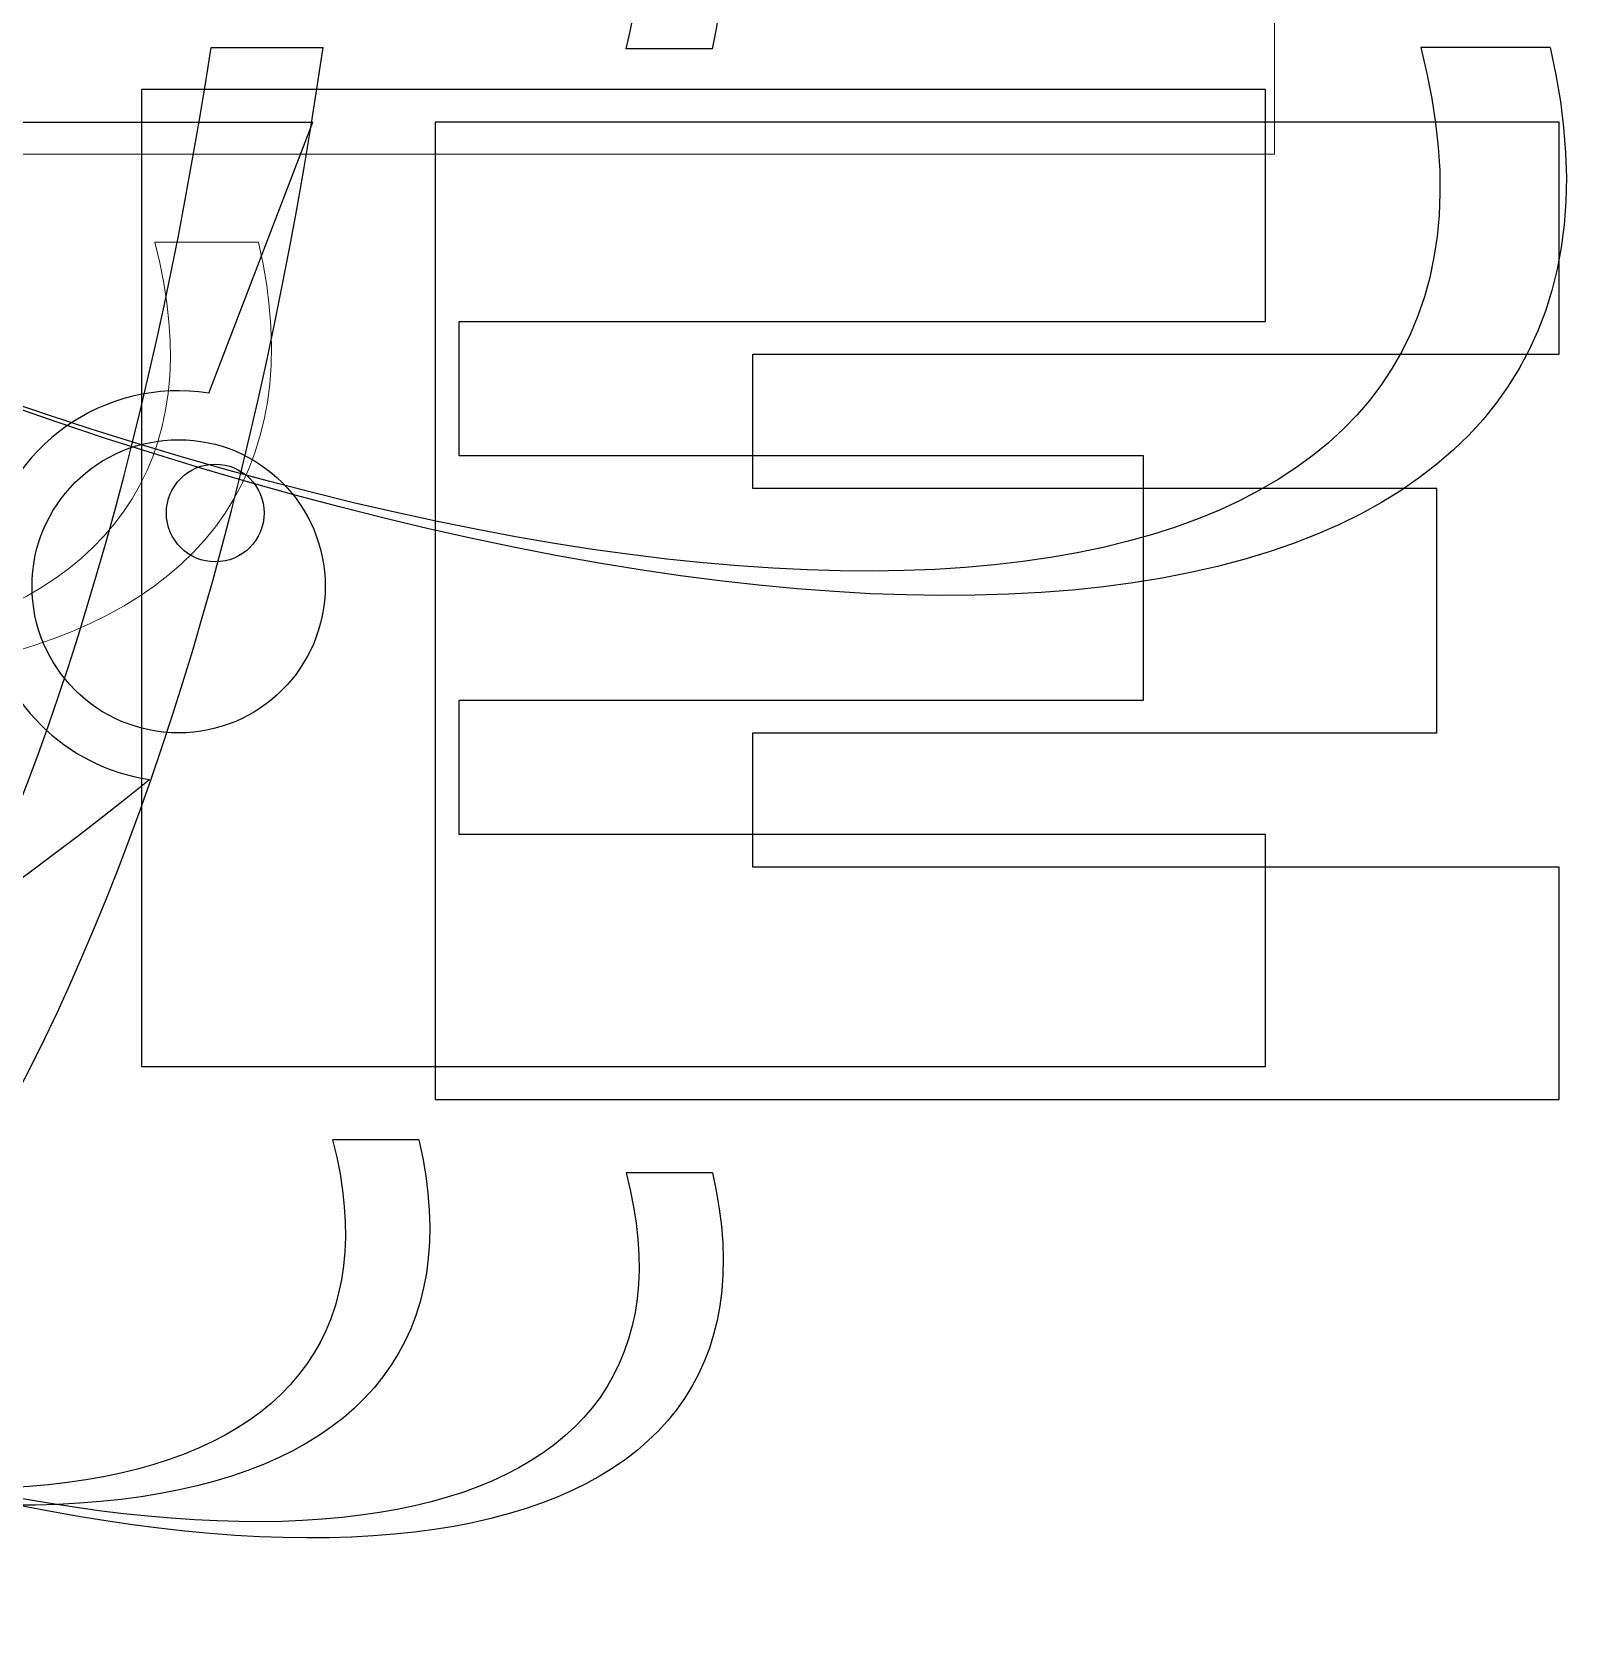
# Model space of a CAD drawing. Header units: millimetres. Extents: x -512 to 1189, y -10 to 841.
# Drawn here: x 12.202 to 15.387, y 1.361 to 4.618 of the extents above; entities that cross this region are included whole.
import ezdxf
from ezdxf.enums import TextEntityAlignment as Align

# ---------------------------------------------------------------- set-up
doc = ezdxf.new("R2010")
doc.units = ezdxf.units.MM
for name, color, linetype, lineweight in [('5', 7, 'Continuous', 25), ('gen - FRAME', 7, 'Continuous', 9), ('gen - FRAME TEXT', 7, 'Continuous', 25), ('gen - FRAME TEXT (THICK)', 7, 'Continuous', 25), ('gen - FRAME TEXT (THIN)', 7, 'Continuous', 9), ('PTEXT', 1, 'Continuous', 25)]:
    doc.layers.add(name, color=color, linetype=linetype, lineweight=lineweight)
doc.layers.add('PS', color=3, linetype='Continuous')
doc.styles.add('AWE FONT', font='awe-font.shx', dxfattribs={"width": 0.8})
doc.styles.add('ROMANS', font='ROMANS.shx', dxfattribs={"height": 3.5})

# ---------------------------------------------------------------- blocks, each defined once
blk = doc.blocks.new('Border A3')
at = {"layer": 'PS', "linetype": 'Continuous'}
for p, q in [((12.5687, 4.5853), (12.7982, 4.5853)), ((15.3088, 4.5853), (15.0441, 4.5853))]:
    blk.add_line(p, q, dxfattribs=at)
for centre, major_axis, ratio, start_param, end_param in [((10.9904, 6.5767), (3.6685, 2.4744), 0.338983, 2.603858, 5.0755), ((11.1579, 6.3104), (4.1244, 2.3812), 0.377953, 2.556825, 5.108861), ((11.1204, 6.3103), (0, 4.7625), 0.377953, 1.97545, 4.341757), ((11.0079, 6.3103), (0, 4.5375), 0.371901, 1.996787, 4.322414)]:
    blk.add_ellipse(centre, major_axis=major_axis, ratio=ratio, start_param=start_param, end_param=end_param, dxfattribs=at)
at = {"layer": 'PS', "linetype": 'Continuous', "extrusion": (0, 0, -1)}
for centre, major_axis, ratio, start_param, end_param in [((11.1204, 6.3103), (4.1244, -2.3812), 0.377953, 5.94315, 7.466398), ((11.0641, 6.2129), (3.9296, -2.2687), 0.371901, 5.932018, 7.446069)]:
    blk.add_ellipse(centre, major_axis=major_axis, ratio=ratio, start_param=start_param, end_param=end_param, dxfattribs=at)
at = {"layer": 'PTEXT', "color": 3, "style": 'ROMANS', "width": 0.8, "flags": 8}
for tag, p in [('U/L_CLASS', (50, 278)), ('TITLE_1', (352.5, 50)), ('TITLE_2', (352.5, 47)), ('TITLE_3', (352.5, 43)), ('L/R_CLASS', (349, 27))]:
    blk.add_attdef(tag, text='', height=3.5, dxfattribs=at).set_placement(p, align=Align.CENTER)
at = {"layer": 'PTEXT', "color": 7, "style": 'ROMANS', "width": 0.8, "flags": 8}
for tag, p in [('U/L_SHTNO', (89, 267.5)), ('U/L_NOSHT', (89, 261.5)), ('BLDG', (14.4418, 76.7162)), ('EST', (18.7838, 72.0055)), ('CERTIFIED', (14.9461, 59.6767)), ('ISSUE8', (82.5, 56)), ('ISSUE7', (82.5, 51)), ('SCALE', (185.8626, 47.1595)), ('ISSUE6', (82.5, 46)), ('CHECKED', (14.9461, 44.5529)), ('ISSUE5', (82.5, 41)), ('DIMS_IN', (183.3906, 39.4846)), ('ISSUE4', (82.5, 36)), ('ISSUE3', (82.5, 31)), ('DRAWN', (14.9461, 29.8323)), ('ISSUE2', (82.5, 26)), ('L/R_SHTNO', (407.5, 21)), ('ISSUE1', (82.5, 21)), ('L/R_NOSHT', (407.5, 13))]:
    blk.add_attdef(tag, text='', height=2.5, dxfattribs=at).set_placement(p, align=Align.CENTER)
at = {"layer": 'PTEXT', "color": 3, "style": 'ROMANS', "width": 0.8, "flags": 8}
for tag, p in [('U/L_HR', (50, 264)), ('L/R_HR', (343, 16.5))]:
    blk.add_attdef(tag, p, '', height=3.5, dxfattribs=at)
at = {"layer": 'PTEXT', "color": 7, "style": 'ROMANS', "width": 0.8, "flags": 8}
blk.add_attdef('COPY_DATE', (8.5, 151.5), '', height=2.5, rotation=90, dxfattribs=at)
at = {"layer": 'PTEXT', "color": 7, "style": 'ROMANS', "flags": 8}
for tag, p, width in [('DO_NO', (12.9806, 80.9949), 0.8), ('CHANGE_NO8', (29, 56), 0.8), ('DATE8', (58, 56), 0.65), ('CHANGE_NO7', (29, 51), 0.8), ('DATE7', (58, 51), 0.65), ('CHANGE_NO6', (29, 46), 0.8), ('DATE6', (58, 46), 0.65), ('CHANGE_NO5', (29, 41), 0.8), ('DATE5', (58, 41), 0.65), ('CHANGE_NO4', (29, 36), 0.8), ('DATE4', (58, 36), 0.65), ('CHANGE_NO3', (29, 31), 0.8), ('DATE3', (58, 31), 0.65), ('CHANGE_NO2', (29, 26), 0.8), ('DATE2', (58, 26), 0.65), ('CHANGE_NO1', (29, 21), 0.8), ('DATE1', (58, 21), 0.65)]:
    blk.add_attdef(tag, p, '', height=2.5, dxfattribs=dict(at, width=width))
at = {"layer": 'PTEXT', "color": 7, "style": 'ROMANS', "width": 0.8, "flags": 8}
for tag, p in [('PATH_NAME', (291, 56)), ('DRAW_NAME', (291, 50))]:
    blk.add_attdef(tag, text='', height=2.5, dxfattribs=at).set_placement(p, align=Align.RIGHT)
blk = doc.blocks.new('Border A1')
at = {"layer": 'PS', "linetype": 'Continuous'}
for p, q in [((13.5947, 4.5829), (13.4182, 4.5829)), ((12.1774, 4.4329), (12.7774, 4.4329)), ((12.564, 3.8781), (12.7774, 4.4329)), ((15.3274, 4.4329), (13.0274, 4.4329)), ((13.0274, 4.4329), (13.0274, 2.4329)), ((15.3274, 3.9579), (15.3274, 4.4329)), ((13.6774, 3.6829), (13.6774, 3.9579)), ((13.6774, 3.9579), (15.3274, 3.9579)), ((15.0774, 3.6829), (13.6774, 3.6829)), ((15.0774, 3.1829), (15.0774, 3.6829)), ((13.6774, 2.9079), (13.6774, 3.1829)), ((13.6774, 3.1829), (15.0774, 3.1829)), ((15.3274, 2.9079), (13.6774, 2.9079)), ((15.3274, 2.4329), (15.3274, 2.9079)), ((13.0274, 2.4329), (15.3274, 2.4329)), ((13.5947, 2.2829), (13.4182, 2.2829))]:
    blk.add_line(p, q, dxfattribs=at)
for centre, radius in [((12.5024, 3.4829), 0.3), ((12.5774, 3.6329), 0.1)]:
    blk.add_circle(centre, radius, dxfattribs=at)
for start, end in [(81.1376, 169.2624), (188.8351, 261.4126)]:
    blk.add_arc((12.5024, 3.4829), 0.4, start, end, dxfattribs=at)
for centre, major_axis, ratio, start_param, end_param in [((10.8024, 3.4329), (2.7496, 1.5875), 0.377953, 5.94315, 7.466398), ((10.7649, 3.4978), (2.6197, 1.5125), 0.371901, 5.932018, 7.446069), ((10.8274, 3.433), (2.7496, 1.5875), 0.377953, 2.556825, 5.108861)]:
    blk.add_ellipse(centre, major_axis=major_axis, ratio=ratio, start_param=start_param, end_param=end_param, dxfattribs=at)
at = {"layer": 'PS', "linetype": 'Continuous', "extrusion": (0, 0, -1)}
for centre, major_axis, ratio, start_param, end_param in [((10.8024, 3.4329), (2.7496, -1.5875), 0.377953, 5.94315, 7.466398), ((10.7649, 3.3679), (2.6197, -1.5125), 0.371901, 5.932018, 7.446069)]:
    blk.add_ellipse(centre, major_axis=major_axis, ratio=ratio, start_param=start_param, end_param=end_param, dxfattribs=at)
at = {"layer": 'PTEXT', "color": 141, "style": 'ROMANS', "width": 0.8, "flags": 8}
for tag, p in [('U/L_CLASS', (75.5, 569)), ('TITLE_1', (758.5, 50)), ('TITLE_2', (758.5, 47)), ('TITLE_3', (758.5, 42)), ('L/R_CLASS', (758.5, 23))]:
    blk.add_attdef(tag, text='', height=5, dxfattribs=at).set_placement(p, align=Align.CENTER)
at = {"layer": 'PTEXT', "color": 3, "style": 'ROMANS', "width": 0.8, "flags": 8}
for tag, p in [('U/L_SHTNO', (139, 562.5)), ('U/L_NOSHT', (139, 555)), ('BLDG', (17.1676, 89.3859)), ('EST', (23.2429, 83.6375)), ('ISSUE9', (119, 74)), ('ISSUE8', (119, 67)), ('CERTIFIED', (18.2112, 65.2438)), ('ISSUE7', (119, 60)), ('ISSUE6', (119, 53)), ('ISSUE5', (119, 46)), ('SCALE', (549.5059, 41.0079)), ('ISSUE4', (119, 39)), ('DIMS_IN', (569.4529, 39)), ('CHECKED', (18.2112, 37.2257)), ('ISSUE3', (119, 32)), ('ISSUE2', (119, 25)), ('ISSUE1', (119, 18)), ('DRAWN', (18.2112, 16.064)), ('L/R_SHTNO', (824, 14.75)), ('L/R_NOSHT', (824, 8.75))]:
    blk.add_attdef(tag, text='', height=3.5, dxfattribs=at).set_placement(p, align=Align.CENTER)
at = {"layer": 'PTEXT', "color": 141, "style": 'ROMANS', "width": 0.8, "flags": 8}
for tag, p in [('U/L_HR', (75, 557)), ('L/R_HR', (753, 10))]:
    blk.add_attdef(tag, p, '', height=7, dxfattribs=at)
at = {"layer": 'PTEXT', "color": 3, "style": 'ROMANS', "width": 0.8, "flags": 8}
blk.add_attdef('COPY_DATE', (11.5, 166.5), '', height=2.5, rotation=90, dxfattribs=at)
at = {"layer": 'PTEXT', "color": 3, "style": 'ROMANS', "flags": 8}
for tag, p, width in [('DO_NO', (16.6902, 94.9939), 0.8), ('CHANGE_NO9', (42, 74), 0.8), ('DATE9', (87.5, 74), 0.65), ('CHANGE_NO8', (42, 67), 0.8), ('DATE8', (87.5, 67), 0.65), ('CHANGE_NO7', (42, 60), 0.8), ('DATE7', (87.5, 60), 0.65), ('CHANGE_NO6', (42, 53), 0.8), ('DATE6', (87.5, 53), 0.65), ('CHANGE_NO5', (42, 46), 0.8), ('DATE5', (87.5, 46), 0.65), ('CHANGE_NO4', (42, 39), 0.8), ('DATE4', (87.5, 39), 0.65), ('CHANGE_NO3', (42, 32), 0.8), ('DATE3', (87.5, 32), 0.65), ('CHANGE_NO2', (42, 25), 0.8), ('DATE2', (87.5, 25), 0.65), ('CHANGE_NO1', (42, 18), 0.8), ('DATE1', (87.5, 18), 0.65)]:
    blk.add_attdef(tag, p, '', height=3.5, dxfattribs=dict(at, width=width))
at = {"layer": 'PTEXT', "color": 3, "style": 'ROMANS', "width": 0.8, "flags": 8}
for tag, p in [('PATH_NAME', (683, 57)), ('DRAW_NAME', (683, 50))]:
    blk.add_attdef(tag, text='', height=3.5, dxfattribs=at).set_placement(p, align=Align.RIGHT)
blk = doc.blocks.new('Border A2')
at = {"layer": 'PS', "linetype": 'Continuous'}
for p, q in [((14.7267, 4.4999), (12.4267, 4.4999)), ((12.4267, 4.4999), (12.4267, 2.4999)), ((14.7267, 4.0249), (14.7267, 4.4999)), ((13.0767, 3.7499), (13.0767, 4.0249)), ((13.0767, 4.0249), (14.7267, 4.0249)), ((14.4767, 3.7499), (13.0767, 3.7499)), ((14.4767, 3.2499), (14.4767, 3.7499)), ((13.0767, 2.9749), (13.0767, 3.2499)), ((13.0767, 3.2499), (14.4767, 3.2499)), ((14.7267, 2.9749), (13.0767, 2.9749)), ((14.7267, 2.4999), (14.7267, 2.9749)), ((12.4267, 2.4999), (14.7267, 2.4999)), ((12.994, 2.3499), (12.8176, 2.3499))]:
    blk.add_line(p, q, dxfattribs=at)
at = {"layer": 'PS', "linetype": 'Continuous', "extrusion": (0, 0, -1)}
for centre, major_axis, ratio, start_param, end_param in [((10.2017, 3.4999), (2.7496, -1.5875), 0.377953, 5.94315, 7.466398), ((10.1642, 3.4349), (2.6197, -1.5125), 0.371901, 5.932018, 7.446069)]:
    blk.add_ellipse(centre, major_axis=major_axis, ratio=ratio, start_param=start_param, end_param=end_param, dxfattribs=at)
at = {"layer": 'PTEXT', "color": 141, "style": 'ROMANS', "width": 0.8, "flags": 8}
for tag, p in [('U/L_CLASS', (77, 392)), ('TITLE_1', (513, 51)), ('TITLE_2', (513, 48)), ('TITLE_3', (513, 43)), ('L/R_CLASS', (513, 23.5))]:
    blk.add_attdef(tag, text='', height=5, dxfattribs=at).set_placement(p, align=Align.CENTER)
at = {"layer": 'PTEXT', "color": 3, "style": 'ROMANS', "width": 0.8, "flags": 8}
for tag, p in [('U/L_SHTNO', (140, 384)), ('U/L_NOSHT', (140, 377)), ('BLDG', (17.1734, 81.7138)), ('EST', (23.6214, 75.7049)), ('CERTIFIED', (17.7723, 57.4654)), ('ISSUE7', (124.5, 56.5)), ('ISSUE6', (124.5, 49.5)), ('ISSUE5', (124.5, 42.5)), ('SCALE', (304.4219, 40.8629)), ('DIMS_IN', (324.7359, 38.6308)), ('CHECKED', (17.7723, 36.6596)), ('ISSUE4', (124.5, 35.5)), ('ISSUE3', (124.5, 28.5)), ('ISSUE2', (124.5, 21.5)), ('L/R_SHTNO', (579, 15.5)), ('DRAWN', (17.7723, 14.8061)), ('ISSUE1', (124.5, 14.5)), ('L/R_NOSHT', (579, 9))]:
    blk.add_attdef(tag, text='', height=3.5, dxfattribs=at).set_placement(p, align=Align.CENTER)
at = {"layer": 'PTEXT', "color": 141, "style": 'ROMANS', "width": 0.8, "flags": 8}
for tag, p in [('U/L_HR', (79, 379)), ('L/R_HR', (511, 10.5))]:
    blk.add_attdef(tag, p, '', height=7, dxfattribs=at)
at = {"layer": 'PTEXT', "color": 3, "style": 'ROMANS', "width": 0.8, "flags": 8}
blk.add_attdef('COPY_DATE', (11.5, 162), '', height=2.5, rotation=90, dxfattribs=at)
at = {"layer": 'PTEXT', "color": 3, "style": 'ROMANS', "flags": 8}
for tag, p, width in [('DO_NO', (16.8718, 86.8395), 0.8), ('CHANGE_NO7', (39, 56.5), 0.8), ('DATE7', (90, 56.5), 0.65), ('CHANGE_NO6', (39, 49.5), 0.8), ('DATE6', (90, 49.5), 0.65), ('CHANGE_NO5', (39, 42.5), 0.8), ('DATE5', (90, 42.5), 0.65), ('CHANGE_NO4', (39, 35.5), 0.8), ('DATE4', (90, 35.5), 0.65), ('CHANGE_NO3', (39, 28.5), 0.8), ('DATE3', (90, 28.5), 0.65), ('CHANGE_NO2', (39, 21.5), 0.8), ('DATE2', (90, 21.5), 0.65), ('CHANGE_NO1', (39, 14.5), 0.8), ('DATE1', (90, 14.5), 0.65)]:
    blk.add_attdef(tag, p, '', height=3.5, dxfattribs=dict(at, width=width))
at = {"layer": 'PTEXT', "color": 3, "style": 'ROMANS', "width": 0.8, "flags": 8}
for tag, p in [('PATH_NAME', (439, 56.75)), ('DRAW_NAME', (439, 50.5))]:
    blk.add_attdef(tag, text='', height=3.5, dxfattribs=at).set_placement(p, align=Align.RIGHT)
blk = doc.blocks.new('HR-A1_801-6.1(block)')
at = {"layer": 'gen - FRAME', "linetype": 'Continuous'}
for p, q in [((13.5947, 4.5829), (13.4182, 4.5829)), ((12.1774, 4.4329), (12.7774, 4.4329)), ((12.564, 3.8781), (12.7774, 4.4329)), ((15.3274, 4.4329), (13.0274, 4.4329)), ((13.0274, 4.4329), (13.0274, 2.4329)), ((15.3274, 3.9579), (15.3274, 4.4329)), ((13.6774, 3.6829), (13.6774, 3.9579)), ((13.6774, 3.9579), (15.3274, 3.9579)), ((15.0774, 3.6829), (13.6774, 3.6829)), ((15.0774, 3.1829), (15.0774, 3.6829)), ((13.6774, 2.9079), (13.6774, 3.1829)), ((13.6774, 3.1829), (15.0774, 3.1829)), ((15.3274, 2.9079), (13.6774, 2.9079)), ((15.3274, 2.4329), (15.3274, 2.9079)), ((13.0274, 2.4329), (15.3274, 2.4329)), ((13.5947, 2.2829), (13.4182, 2.2829))]:
    blk.add_line(p, q, dxfattribs=at)
for centre, radius in [((12.5024, 3.4829), 0.3), ((12.5774, 3.6329), 0.1)]:
    blk.add_circle(centre, radius, dxfattribs=at)
for start, end in [(81.1376, 169.2624), (188.8351, 261.4126)]:
    blk.add_arc((12.5024, 3.4829), 0.4, start, end, dxfattribs=at)
for centre, major_axis, ratio, start_param, end_param in [((10.8024, 3.4329), (2.7496, 1.5875), 0.377953, 5.94315, 7.466398), ((10.7649, 3.4978), (2.6197, 1.5125), 0.371901, 5.932018, 7.446069), ((10.8274, 3.433), (2.7496, 1.5875), 0.377953, 2.556825, 5.108861)]:
    blk.add_ellipse(centre, major_axis=major_axis, ratio=ratio, start_param=start_param, end_param=end_param, dxfattribs=at)
at = {"layer": 'gen - FRAME', "linetype": 'Continuous', "extrusion": (0, 0, -1)}
for centre, major_axis, ratio, start_param, end_param in [((10.8024, 3.4329), (2.7496, -1.5875), 0.377953, 5.94315, 7.466398), ((10.7649, 3.3679), (2.6197, -1.5125), 0.371901, 5.932018, 7.446069)]:
    blk.add_ellipse(centre, major_axis=major_axis, ratio=ratio, start_param=start_param, end_param=end_param, dxfattribs=at)
at = {"layer": 'gen - FRAME TEXT (THICK)', "style": 'ROMANS', "width": 0.8, "flags": 8}
for tag, height, p in [('PROTECTIVE MARKING 1', 7, (99.435, 571.8422)), ('DRAWING NUMBER 1', 7, (77.9108, 556.5938)), ('TITLE 1', 5, (757.9294, 49.9482)), ('TITLE 2', 5, (758.5, 47)), ('TITLE 3', 5, (758.5, 42)), ('PROTECTIVE MARKING 2', 7, (781.1386, 24.4137)), ('DRAWING NUMBER 2', 7, (758.2588, 10.6063))]:
    blk.add_attdef(tag, text='', height=height, dxfattribs=at).set_placement(p, align=Align.CENTER)
at = {"layer": 'gen - FRAME TEXT (THIN)', "style": 'ROMANS', "flags": 8}
for tag, width, p in [('SHEET NUMBER 1', 0.8, (139, 562.5)), ('NUMBER OF SHEETS 1', 0.8, (139, 555)), ('DRAWING OFFICE LOCATION', 0.8, (17.1676, 89.3859)), ('ESTABLISHMENT (A OR B)', 0.8, (23.2429, 83.6375)), ('MP 9', 0.8, (131.3743, 74.2716)), (' DATE 9', 0.65, (96.4354, 74)), ('ISSUE 9', 0.8, (119, 74)), ('CHANGE NO 9', 0.8, (51.4654, 73.7693)), ('MP 8', 0.8, (131.3743, 67.2716)), ('DATE 8', 0.65, (96.4354, 67)), ('ISSUE 8', 0.8, (119, 67)), ('CHANGE NO 8', 0.8, (51.4654, 66.7693)), ('MP 7', 0.8, (131.3743, 60.2716)), ('DATE 7', 0.65, (96.4354, 60)), ('ISSUE 7', 0.8, (119, 60)), ('CHANGE NO 7', 0.8, (51.4654, 59.7693)), ('MP 6', 0.8, (131.3743, 53.2716)), ('DATE 6', 0.65, (96.4354, 53)), ('ISSUE 6', 0.8, (119, 53)), ('CHANGE NO 6', 0.8, (51.4654, 52.7693)), ('MP 5', 0.8, (131.3743, 46.2716)), ('DATE 5', 0.65, (96.4354, 46)), ('ISSUE 5', 0.8, (119, 46)), ('CHANGE NO 5', 0.8, (51.4654, 45.7693)), ('SCALE', 0.8, (549.5059, 41.0079)), ('CONTRACTOR DRAWING NO', 0.8, (649.1303, 40.6931)), ('MP 4', 0.8, (131.3743, 39.2716)), ('DATE 4', 0.65, (96.4354, 39)), ('ISSUE 4', 0.8, (119, 39)), ('DIMS IN', 0.8, (569.4529, 39)), ('CHANGE NO 4', 0.8, (51.4654, 38.7693)), ('MP 3', 0.8, (131.3743, 32.2716)), ('DATE 3', 0.65, (96.4354, 32)), ('ISSUE 3', 0.8, (119, 32)), ('CHANGE NO 3', 0.8, (51.4654, 31.7693)), ('RESPONSIBLE AUTHORITY', 0.8, (653.0567, 26.717)), ('MP 2', 0.8, (131.3743, 25.2716)), ('DATE 2', 0.65, (96.4354, 25)), ('ISSUE 2', 0.8, (119, 25)), ('CHANGE NO 2', 0.8, (51.4654, 24.7693)), ('MP 1', 0.8, (131.3743, 18.2716)), ('DATE 1', 0.65, (96.4354, 18)), ('ISSUE 1', 0.8, (119, 18)), ('CHANGE NO 1', 0.8, (51.4654, 17.7693)), ('SHEET NUMBER 2', 0.8, (824, 14.75)), ('NUMBER OF SHEETS 2', 0.8, (824, 8.75))]:
    blk.add_attdef(tag, text='', height=3.5, dxfattribs=dict(at, width=width)).set_placement(p, align=Align.CENTER)
at = {"layer": 'gen - FRAME TEXT (THIN)', "style": 'ROMANS', "width": 0.8, "flags": 8}
blk.add_attdef('COPYRIGHT YEAR', (11.5, 166.5), '', height=2.5, rotation=90, dxfattribs=at)
for tag, p, height in [('DRAWING OFFICE ID', (16.6902, 94.9939), 3.5), ('ESTD MASS', (541.7816, 53.3205), 3.5), ('MATERIAL', (420.7364, 44.9157), 3.5), ('PROTECTIVE FINISH', (420.8587, 23.8973), 3.5), ('TOLERANCE', (525.2168, 18.8708), 3.5), ('SURFACE TEXTURE', (420.8587, 10.1665), 3.5), ('TEMPORY CAD REF', (86.0719, 0.8521), 3)]:
    blk.add_attdef(tag, p, '', height=height, dxfattribs=at)
at = {"layer": 'gen - FRAME TEXT (THIN)', "style": 'ROMANS', "width": 0.6, "flags": 8}
for tag, rotation, p in [('CERTIFIED', 49.8895, (19.1189, 66.8579)), ('CHECKED', 51.2317, (17.7873, 41.136)), ('DRAWN', 50.4742, (18.2508, 17.6836))]:
    blk.add_attdef(tag, text='', height=3, rotation=rotation, dxfattribs=at).set_placement(p, align=Align.CENTER)
at = {"layer": 'gen - FRAME TEXT (THIN)', "style": 'ROMANS', "width": 0.8, "flags": 8}
for tag, p in [('CAD REF (PATH)', (683, 57)), ('CAD REF (FILE NAME)', (683, 50))]:
    blk.add_attdef(tag, text='', height=3.5, dxfattribs=at).set_placement(p, align=Align.RIGHT)
blk = doc.blocks.new('HR-A3_803-6.1(block)')
at = {"layer": 'gen - FRAME', "linetype": 'Continuous'}
for p, q in [((12.5687, 4.5853), (12.7982, 4.5853)), ((15.3088, 4.5853), (15.0441, 4.5853))]:
    blk.add_line(p, q, dxfattribs=at)
for centre, major_axis, ratio, start_param, end_param in [((10.9904, 6.5767), (3.6685, 2.4744), 0.338983, 2.603858, 5.0755), ((11.1579, 6.3104), (4.1244, 2.3812), 0.377953, 2.556825, 5.108861), ((11.1204, 6.3103), (0, 4.7625), 0.377953, 1.97545, 4.341757), ((11.0079, 6.3103), (0, 4.5375), 0.371901, 1.996787, 4.322414)]:
    blk.add_ellipse(centre, major_axis=major_axis, ratio=ratio, start_param=start_param, end_param=end_param, dxfattribs=at)
at = {"layer": 'gen - FRAME', "linetype": 'Continuous', "extrusion": (0, 0, -1)}
for centre, major_axis, ratio, start_param, end_param in [((11.1204, 6.3103), (4.1244, -2.3812), 0.377953, 5.94315, 7.466398), ((11.0641, 6.2129), (3.9296, -2.2687), 0.371901, 5.932018, 7.446069)]:
    blk.add_ellipse(centre, major_axis=major_axis, ratio=ratio, start_param=start_param, end_param=end_param, dxfattribs=at)
at = {"layer": 'gen - FRAME TEXT (THICK)', "style": 'ROMANS', "width": 0.8, "flags": 8}
for tag, height, p in [('PROTECTIVE MARKING 1', 5, (50.1369, 276.4951)), ('DRAWING NUMBER 1', 5, (40.7121, 261.6954)), ('TITLE 1', 3.5, (352.0922, 49.9491)), ('TITLE 2', 3.5, (352.5, 47)), ('TITLE 3', 3.5, (352.5, 43)), ('PROTECTIVE MARKING 2', 5, (371.33, 28.2699)), ('DRAWING NUMBER 2', 5, (352.269, 16.2433))]:
    blk.add_attdef(tag, text='', height=height, dxfattribs=at).set_placement(p, align=Align.CENTER)
at = {"layer": 'gen - FRAME TEXT (THIN)', "style": 'ROMANS', "flags": 8}
for tag, width, p in [('SHEET NUMBER 1', 0.8, (88.5103, 267.5)), ('NUMBER OF SHEETS 1', 0.8, (88.5102, 261.5)), ('DRAWING OFFICE LOCATION', 0.8, (14.4418, 76.7162)), ('ESTABLISHMENT (A OR B)', 0.8, (18.7838, 72.0055)), ('MP 8', 0.8, (91.9916, 56.0674)), ('CHANGE NO 8', 0.8, (39.3916, 56)), ('DATE 8', 0.65, (64.7478, 56)), ('ISSUE 8', 0.8, (82.5, 56)), ('MP 7', 0.8, (91.9916, 51.0674)), ('CHANGE NO 7', 0.8, (39.3916, 51)), ('DATE 7', 0.65, (64.7478, 51)), ('ISSUE 7', 0.8, (82.5, 51)), ('SCALE', 0.8, (185.4965, 47.1595)), ('MP 6', 0.8, (91.9916, 46.0674)), ('CHANGE NO 6', 0.8, (39.3916, 46)), ('DATE 6', 0.65, (64.7478, 46)), ('ISSUE 6', 0.8, (82.5, 46)), ('CONTRACTOR DRG NO', 0.8, (257.674, 41.7209)), ('MP 5', 0.8, (91.9916, 41.0674)), ('CHANGE NO 5', 0.8, (39.3916, 41)), ('DATE 5', 0.65, (64.7478, 41)), ('ISSUE 5', 0.8, (82.5, 41)), ('DIMS IN', 0.8, (183.3906, 39.4846)), ('MP 4', 0.8, (91.9916, 36.0674)), ('CHANGE NO 4', 0.8, (39.3916, 36)), ('DATE 4', 0.65, (64.7478, 36)), ('ISSUE 4', 0.8, (82.5, 36)), ('MP 3', 0.8, (91.9916, 31.0674)), ('CHANGE NO 3', 0.8, (39.3916, 31)), ('DATE 3', 0.65, (64.7478, 31)), ('ISSUE 3', 0.8, (82.5, 31)), ('RESPONSIBLE AUTHORITY', 0.8, (260.3175, 29.8354)), ('MP 2', 0.8, (91.9916, 26.0674)), ('CHANGE NO 2', 0.8, (39.3916, 26)), ('DATE 2', 0.65, (64.7478, 26)), ('ISSUE 2', 0.8, (82.5, 26)), ('MP 1', 0.8, (91.9916, 21.0674)), ('CHANGE NO 1', 0.8, (39.3916, 21)), ('DATE 1', 0.65, (64.7478, 21)), ('ISSUE 1', 0.8, (82.5, 21)), ('SHEET NUMBER 2', 0.8, (407.5, 21)), ('NUMBER OF SHEETS 2', 0.8, (407.5, 13))]:
    blk.add_attdef(tag, text='', height=2.5, dxfattribs=dict(at, width=width)).set_placement(p, align=Align.CENTER)
at = {"layer": 'gen - FRAME TEXT (THIN)', "style": 'ROMANS', "width": 0.8, "flags": 8}
blk.add_attdef('COPYRIGHT YEAR', (8.5, 151.5), '', height=2.5, rotation=90, dxfattribs=at)
for tag, p, height in [('DRAWING OFFICE ID', (12.9806, 80.9949), 2.5), ('MATERIAL', (96.8433, 49.8224), 2.5), ('PROTECTIVE FINISH', (96.476, 34.6999), 2.5), ('TOLERANCE', (163.0201, 21.4215), 2.5), ('SURFACE TEXTURE', (96.2914, 18.1019), 2.5), ('TEMPORY CAD REF', (82.3003, 4.4494), 3)]:
    blk.add_attdef(tag, p, '', height=height, dxfattribs=at)
at = {"layer": 'gen - FRAME TEXT (THIN)', "style": 'ROMANS', "width": 0.5, "flags": 8}
for tag, rotation, p in [('CERTIFIED', 44.0609, (15.351, 58.7404)), ('CHECKED', 45.5584, (15.6201, 39.0047)), ('DRAWN', 43.2907, (15.6545, 19.8948))]:
    blk.add_attdef(tag, text='', height=2.5, rotation=rotation, dxfattribs=at).set_placement(p, align=Align.CENTER)
at = {"layer": 'gen - FRAME TEXT (THIN)', "style": 'AWE FONT', "width": 0.8, "flags": 8}
for tag, p in [('CAD REF (PATH)', (291, 56)), ('CAD REF (FILE NAME)', (291, 50))]:
    blk.add_attdef(tag, text='', height=2.5, dxfattribs=at).set_placement(p, align=Align.RIGHT)
blk = doc.blocks.new('HR-A2_802-6.1(block)')
at = {"layer": 'gen - FRAME', "linetype": 'Continuous'}
for p, q in [((14.7267, 4.4999), (12.4267, 4.4999)), ((12.4267, 4.4999), (12.4267, 2.4999)), ((14.7267, 4.0249), (14.7267, 4.4999)), ((13.0767, 3.7499), (13.0767, 4.0249)), ((13.0767, 4.0249), (14.7267, 4.0249)), ((14.4767, 3.7499), (13.0767, 3.7499)), ((14.4767, 3.2499), (14.4767, 3.7499)), ((13.0767, 2.9749), (13.0767, 3.2499)), ((13.0767, 3.2499), (14.4767, 3.2499)), ((14.7267, 2.9749), (13.0767, 2.9749)), ((14.7267, 2.4999), (14.7267, 2.9749)), ((12.4267, 2.4999), (14.7267, 2.4999)), ((12.994, 2.3499), (12.8176, 2.3499))]:
    blk.add_line(p, q, dxfattribs=at)
at = {"layer": 'gen - FRAME', "linetype": 'Continuous', "extrusion": (0, 0, -1)}
for centre, major_axis, ratio, start_param, end_param in [((10.2017, 3.4999), (2.7496, -1.5875), 0.377953, 5.94315, 7.466398), ((10.1642, 3.4349), (2.6197, -1.5125), 0.371901, 5.932018, 7.446069)]:
    blk.add_ellipse(centre, major_axis=major_axis, ratio=ratio, start_param=start_param, end_param=end_param, dxfattribs=at)
at = {"layer": 'gen - FRAME TEXT (THICK)', "style": 'ROMANS', "width": 0.8, "flags": 8}
for tag, height, p in [('PROTECTIVE MARKING 1', 7, (98.3333, 394.0694)), ('DRAWING NUMBER 1', 7, (79, 379)), ('TITLE 1', 5, (512.3564, 51)), ('TITLE 2', 5, (513, 48)), ('TITLE 3', 5, (513, 43)), ('PROTECTIVE MARKING 2', 7, (536.0475, 24.0356)), ('DRAWING NUMBER 2', 7, (511.2944, 9.9116))]:
    blk.add_attdef(tag, text='', height=height, dxfattribs=at).set_placement(p, align=Align.CENTER)
at = {"layer": 'gen - FRAME TEXT (THIN)', "style": 'ROMANS', "flags": 8}
for tag, width, p in [('SHEET NUMBER 1', 0.8, (140, 384)), ('NUMBER OF SHEETS 1', 0.8, (140, 377)), ('DRAWING OFFICE LOCATION', 0.8, (17.1734, 81.7138)), ('ESTABLISHMENT (A OR B)', 0.8, (23.6214, 75.7049)), ('MP 7', 0.8, (136.8699, 56.6046)), ('CHANGE NO 7', 0.8, (54.4143, 56.5)), ('DATE 7', 0.65, (99.0189, 56.5)), ('ISSUE 7', 0.8, (123.1817, 56.5)), ('ESTD MASS', 0.8, (313.1757, 53.5775)), ('MP 6', 0.8, (136.8699, 49.6046)), ('CHANGE NO 6', 0.8, (54.4143, 49.5)), ('DATE 6', 0.65, (99.0189, 49.5)), ('ISSUE 6', 0.8, (123.1817, 49.5)), ('MP 5', 0.8, (136.8699, 42.6046)), ('CHANGE NO 5', 0.8, (54.4143, 42.5)), ('DATE 5', 0.65, (99.0189, 42.5)), ('ISSUE 5', 0.8, (123.1817, 42.5)), ('SCALE', 0.8, (304.4219, 40.8629)), ('CONTRACTOR DRG NO', 0.8, (405.5897, 40.2734)), ('DIMS IN', 0.8, (324.7359, 38.6308)), ('MP 4', 0.8, (136.8699, 35.6046)), ('CHANGE NO 4', 0.8, (54.4143, 35.5)), ('DATE 4', 0.65, (99.0189, 35.5)), ('ISSUE 4', 0.8, (123.1817, 35.5)), ('MP 3', 0.8, (136.8699, 28.6046)), ('CHANGE NO 3', 0.8, (54.4143, 28.5)), ('DATE 3', 0.65, (99.0189, 28.5)), ('ISSUE 3', 0.8, (123.1817, 28.5)), ('RESPONSIBLE AUTHORITY', 0.8, (404.6115, 26.2638)), ('MP 2', 0.8, (136.8699, 21.6046)), ('CHANGE NO 2', 0.8, (54.4143, 21.5)), ('DATE 2', 0.65, (99.0189, 21.5)), ('ISSUE 2', 0.8, (123.1817, 21.5)), ('SHEET NUMBER 2', 0.8, (578.1698, 15.3617)), ('MP 1', 0.8, (136.5087, 14.6046)), ('CHANGE NO 1', 0.8, (54.4143, 14.5)), ('DATE 1', 0.65, (98.7215, 14.5)), ('ISSUE 1', 0.8, (122.8205, 14.5)), ('NUMBER OF SHEETS 2', 0.8, (578.1698, 8.8618))]:
    blk.add_attdef(tag, text='', height=3.5, dxfattribs=dict(at, width=width)).set_placement(p, align=Align.CENTER)
at = {"layer": 'gen - FRAME TEXT (THIN)', "style": 'ROMANS', "width": 0.8, "flags": 8}
blk.add_attdef('COPYRIGHT YEAR', (11.7736, 162.8201), '', height=2.5, rotation=90, dxfattribs=at)
for tag, p, height in [('DRAWING OFFICE ID', (16.8718, 86.8395), 3.5), ('MATERIAL', (175.8095, 45.24), 3.5), ('PROTECTIVE FINISH', (175.8095, 23.8618), 3.5), ('TOLERANCE', (280.6528, 19.5861), 3.5), ('SURFACE TEXTURE', (176.0234, 10.1797), 3.5), ('TEMPORY CAD REF', (83.8003, 1.6834), 3)]:
    blk.add_attdef(tag, p, '', height=height, dxfattribs=at)
at = {"layer": 'gen - FRAME TEXT (THIN)', "style": 'ROMANS', "width": 0.6, "flags": 8}
for tag, rotation, p in [('CERTIFIED', 49.3079, (18.3365, 59.4063)), ('CHECKED', 46.089, (18.8821, 38.5257)), ('DRAWN', 48.3158, (19.2713, 17.3945))]:
    blk.add_attdef(tag, text='', height=2.5, rotation=rotation, dxfattribs=at).set_placement(p, align=Align.CENTER)
at = {"layer": 'gen - FRAME TEXT (THIN)', "style": 'ROMANS', "width": 0.8, "flags": 8}
for tag, p in [('CAD REF (PATH)', (437.8788, 56.638)), ('CAD REF (FILE NAME)', (437.8788, 50.388))]:
    blk.add_attdef(tag, text='', height=3.5, dxfattribs=at).set_placement(p, align=Align.RIGHT)
blk = doc.blocks.new('HR-IL_806-7.1(block)')
at = {"layer": 'gen - FRAME', "linetype": 'Continuous'}
for p, q in [((14.7449, 4.367), (14.7449, 4.937)), ((11.9849, 4.367), (14.7449, 4.367)), ((12.6657, 4.187), (12.4539, 4.187))]:
    blk.add_line(p, q, dxfattribs=at)
at = {"layer": 'gen - FRAME', "linetype": 'Continuous', "extrusion": (0, 0, -1)}
for centre, major_axis, ratio, start_param, end_param in [((9.3149, 5.567), (3.2996, -1.905), 0.377953, 5.94315, 7.466398), ((9.2699, 5.4891), (3.1437, -1.815), 0.371901, 5.932018, 7.446069)]:
    blk.add_ellipse(centre, major_axis=major_axis, ratio=ratio, start_param=start_param, end_param=end_param, dxfattribs=at)
at = {"layer": 'gen - FRAME TEXT (THICK)', "style": 'ROMANS', "width": 0.8, "flags": 8}
for tag, p in [('PROTECTIVE MARKING 1', (100.0991, 286.8768)), ('TITLE 1', (156.5417, 62.031)), ('TITLE 2', (157, 59)), ('TITLE 3', (157, 55)), ('PROTECTIVE MARKING 2', (132, 22.5)), ('DRAWING NUMBER 1', (128.8706, 12.9779))]:
    blk.add_attdef(tag, text='', height=5, dxfattribs=at).set_placement(p, align=Align.CENTER)
at = {"layer": 'gen - FRAME TEXT (THIN)', "style": 'ROMANS', "width": 0.8, "flags": 8}
blk.add_attdef('COPYRIGHT YEAR', text='', height=2.5, rotation=90, dxfattribs=at).set_placement((6.0762, 164.0332), align=Align.CENTER)
for tag, p in [('DRAWING OFFICE ID', (10.7251, 87.9099)), ('DRAWN', (67.8784, 68.0655)), ('CHECKED', (67.642, 59.413)), ('CERTIFIED', (67.8529, 50.759)), ('TEMPORY CAD REF', (62.9755, 4.5515))]:
    blk.add_attdef(tag, p, '', height=2.5, dxfattribs=at)
for tag, p in [('DRAWING OFFICE LOCATION', (10.9354, 83.1862)), ('ESTABLISHMENT (A OR B)', (16.0911, 78.5797)), ('ISSUE 14', (61.5, 71.75)), ('CHANGE NO 14', (16.478, 71.624)), ('DATE 14', (43.7728, 71.5413)), ('ISSUE 13', (61.5, 67.5)), ('CHANGE NO 13', (16.478, 67.374)), ('DATE 13', (43.7728, 67.2913)), ('ISSUE 12', (61.5, 63.25)), ('CHANGE NO 12', (16.478, 63.124)), ('DATE 12', (43.7728, 63.0413)), ('ISSUE 11', (61.5, 59)), ('CHANGE NO 11', (16.478, 58.874)), ('DATE 11', (43.7728, 58.7913)), ('ISSUE 10', (61.5, 54.75)), ('CHANGE NO 10', (16.478, 54.624)), ('DATE 10', (43.7728, 54.5413)), ('ISSUE 9', (61.5, 50.5)), ('CHANGE NO 9', (16.478, 50.374)), ('DATE 9', (43.7728, 50.2913)), ('ISSUE 8', (61.5, 46.25)), ('CHANGE NO 8', (16.478, 46.124)), ('DATE 8', (43.7728, 46.0413)), ('CONTRACTOR DRG NO', (97.9427, 42.0226)), ('ISSUE 7', (61.5, 42)), ('CHANGE NO 7', (16.478, 41.874)), ('DATE 7', (43.7728, 41.7913)), ('ISSUE 6', (61.5, 37.75)), ('CHANGE NO 6', (16.478, 37.624)), ('DATE 6', (43.7728, 37.5413)), ('RESPONSIBLE AUTHORITY', (97.9427, 33.5227)), ('ISSUE 5', (61.5, 33.5)), ('CHANGE NO 5', (16.478, 33.374)), ('DATE 5', (43.7728, 33.2913)), ('ISSUE 4', (61.5, 29.25)), ('CHANGE NO 4', (16.478, 29.124)), ('DATE 4', (43.7728, 29.0413)), ('ISSUE 3', (61.5, 25)), ('CHANGE NO 3', (16.478, 24.874)), ('DATE 3', (43.7728, 24.7913)), ('ISSUE 2', (61.5, 20.75)), ('CHANGE NO 2', (16.478, 20.624)), ('DATE 2', (43.7728, 20.5413)), ('SHEET NUMBER 1', (190.1807, 17)), ('ISSUE 1', (61.5, 16.5)), ('CHANGE NO 1', (16.478, 16.374)), ('DATE 1', (43.7728, 16.2913)), ('NUMBER OF SHEETS 1', (190.1807, 13))]:
    blk.add_attdef(tag, text='', height=2.5, dxfattribs=at).set_placement(p, align=Align.CENTER)
for tag, p in [('CAD REF (PATH)', (202, 45.5)), ('CAD REF (FILE NAME)', (202, 42))]:
    blk.add_attdef(tag, text='', height=2.5, dxfattribs=at).set_placement(p, align=Align.RIGHT)
blk = doc.blocks.new('Border')
at = {"layer": 'PS', "linetype": 'Continuous'}
for p, q in [((13.5947, 4.5829), (13.4182, 4.5829)), ((12.1774, 4.4329), (12.7774, 4.4329)), ((12.564, 3.8781), (12.7774, 4.4329)), ((15.3274, 4.4329), (13.0274, 4.4329)), ((13.0274, 4.4329), (13.0274, 2.4329)), ((15.3274, 3.9579), (15.3274, 4.4329)), ((13.6774, 3.6829), (13.6774, 3.9579)), ((13.6774, 3.9579), (15.3274, 3.9579)), ((15.0774, 3.6829), (13.6774, 3.6829)), ((15.0774, 3.1829), (15.0774, 3.6829)), ((13.6774, 2.9079), (13.6774, 3.1829)), ((13.6774, 3.1829), (15.0774, 3.1829)), ((15.3274, 2.9079), (13.6774, 2.9079)), ((15.3274, 2.4329), (15.3274, 2.9079)), ((13.0274, 2.4329), (15.3274, 2.4329)), ((13.5947, 2.2829), (13.4182, 2.2829))]:
    blk.add_line(p, q, dxfattribs=at)
for centre, radius in [((12.5024, 3.4829), 0.3), ((12.5774, 3.6329), 0.1)]:
    blk.add_circle(centre, radius, dxfattribs=at)
for start, end in [(81.1376, 169.2624), (188.8351, 261.4126)]:
    blk.add_arc((12.5024, 3.4829), 0.4, start, end, dxfattribs=at)
for centre, major_axis, ratio, start_param, end_param in [((10.8024, 3.4329), (2.7496, 1.5875), 0.377953, 5.94315, 7.466398), ((10.7649, 3.4978), (2.6197, 1.5125), 0.371901, 5.932018, 7.446069), ((10.8274, 3.433), (2.7496, 1.5875), 0.377953, 2.556825, 5.108861)]:
    blk.add_ellipse(centre, major_axis=major_axis, ratio=ratio, start_param=start_param, end_param=end_param, dxfattribs=at)
at = {"layer": 'PS', "linetype": 'Continuous', "extrusion": (0, 0, -1)}
for centre, major_axis, ratio, start_param, end_param in [((10.8024, 3.4329), (2.7496, -1.5875), 0.377953, 5.94315, 7.466398), ((10.7649, 3.3679), (2.6197, -1.5125), 0.371901, 5.932018, 7.446069)]:
    blk.add_ellipse(centre, major_axis=major_axis, ratio=ratio, start_param=start_param, end_param=end_param, dxfattribs=at)
at = {"layer": 'PTEXT', "color": 141, "style": 'ROMANS', "width": 0.8, "flags": 8}
for tag, p in [('U/L_CLASS', (75.5, 569)), ('TITLE_1', (758.5, 50)), ('TITLE_2', (758.5, 47)), ('TITLE_3', (758.5, 42)), ('L/R_CLASS', (758.5, 23))]:
    blk.add_attdef(tag, text='', height=5, dxfattribs=at).set_placement(p, align=Align.CENTER)
at = {"layer": 'PTEXT', "color": 3, "style": 'ROMANS', "width": 0.8, "flags": 8}
for tag, p in [('U/L_SHTNO', (139, 562.5)), ('U/L_NOSHT', (139, 555)), ('BLDG', (17.1676, 89.3859)), ('EST', (23.2429, 83.6375)), ('ISSUE9', (119, 74)), ('ISSUE8', (119, 67)), ('CERTIFIED', (18.2112, 65.2438)), ('ISSUE7', (119, 60)), ('ISSUE6', (119, 53)), ('ISSUE5', (119, 46)), ('SCALE', (549.5059, 41.0079)), ('ISSUE4', (119, 39)), ('DIMS_IN', (569.4529, 39)), ('CHECKED', (18.2112, 37.2257)), ('ISSUE3', (119, 32)), ('ISSUE2', (119, 25)), ('ISSUE1', (119, 18)), ('DRAWN', (18.2112, 16.064)), ('L/R_SHTNO', (824, 14.75)), ('L/R_NOSHT', (824, 8.75))]:
    blk.add_attdef(tag, text='', height=3.5, dxfattribs=at).set_placement(p, align=Align.CENTER)
at = {"layer": 'PTEXT', "color": 141, "style": 'ROMANS', "width": 0.8, "flags": 8}
for tag, p in [('U/L_HR', (75, 557)), ('L/R_HR', (753, 10))]:
    blk.add_attdef(tag, p, '', height=7, dxfattribs=at)
at = {"layer": 'PTEXT', "color": 3, "style": 'ROMANS', "width": 0.8, "flags": 8}
blk.add_attdef('COPY_DATE', (11.5, 166.5), '', height=2.5, rotation=90, dxfattribs=at)
at = {"layer": 'PTEXT', "color": 3, "style": 'ROMANS', "flags": 8}
for tag, p, width in [('DO_NO', (16.6902, 94.9939), 0.8), ('CHANGE_NO9', (42, 74), 0.8), ('DATE9', (87.5, 74), 0.65), ('CHANGE_NO8', (42, 67), 0.8), ('DATE8', (87.5, 67), 0.65), ('CHANGE_NO7', (42, 60), 0.8), ('DATE7', (87.5, 60), 0.65), ('CHANGE_NO6', (42, 53), 0.8), ('DATE6', (87.5, 53), 0.65), ('CHANGE_NO5', (42, 46), 0.8), ('DATE5', (87.5, 46), 0.65), ('CHANGE_NO4', (42, 39), 0.8), ('DATE4', (87.5, 39), 0.65), ('CHANGE_NO3', (42, 32), 0.8), ('DATE3', (87.5, 32), 0.65), ('CHANGE_NO2', (42, 25), 0.8), ('DATE2', (87.5, 25), 0.65), ('CHANGE_NO1', (42, 18), 0.8), ('DATE1', (87.5, 18), 0.65)]:
    blk.add_attdef(tag, p, '', height=3.5, dxfattribs=dict(at, width=width))
at = {"layer": 'PTEXT', "color": 3, "style": 'ROMANS', "width": 0.8, "flags": 8}
for tag, p in [('PATH_NAME', (683, 57)), ('DRAW_NAME', (683, 50))]:
    blk.add_attdef(tag, text='', height=3.5, dxfattribs=at).set_placement(p, align=Align.RIGHT)

msp = doc.modelspace()

# ---------------------------------------------------------------- block references
msp.add_blockref('HR-A2_802-6.1(block)', (0, 0))
at = {"layer": '5'}
for name in ['Border A1', 'Border']:
    msp.add_blockref(name, (0, 0), dxfattribs=at)
at = {"layer": 'gen - FRAME'}
for name in ['HR-A1_801-6.1(block)', 'HR-A3_803-6.1(block)']:
    msp.add_blockref(name, (0, 0), dxfattribs=at)
at = {"layer": 'gen - FRAME TEXT'}
msp.add_blockref('HR-IL_806-7.1(block)', (0, 0), dxfattribs=at)
at = {"layer": 'PS'}
msp.add_blockref('Border A2', (0, 0), dxfattribs=at)
at = {"layer": 'PTEXT'}
msp.add_blockref('Border A3', (0, 0), dxfattribs=at)

doc.saveas('drawing.dxf')
